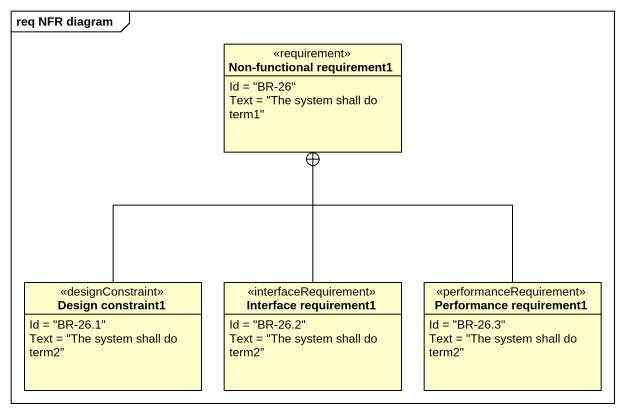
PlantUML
@startuml
mainframe req NFR diagram
hide circle
hide empty members
class "Non-functional requirement1" as Non_functional_requirement1 <<requirement>> {
  Id = "BR-26"
  Text = "The system shall do term1"
}
class "Design constraint1" as Design_constraint1 <<designConstraint>> {
  Id = "BR-26.1"
  Text = "The system shall do term2"
}
class "Interface requirement1" as Interface_requirement1 <<interfaceRequirement>> {
  Id = "BR-26.2"
  Text = "The system shall do term2"
}
class "Performance requirement1" as Performance_requirement1 <<performanceRequirement>> {
  Id = "BR-26.3"
  Text = "The system shall do term2"
}
Design_constraint1 -up-+ Non_functional_requirement1
Interface_requirement1 -up-+ Non_functional_requirement1
Performance_requirement1 -up-+ Non_functional_requirement1
@enduml
